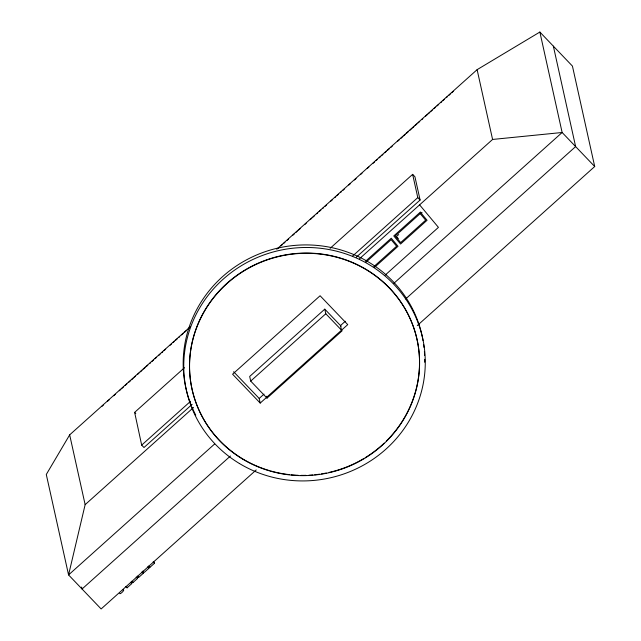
<?xml version="1.0" encoding="UTF-8"?>
<svg xmlns="http://www.w3.org/2000/svg" width="641" height="641" viewBox="0 0 641 641"><rect width="100%" height="100%" fill="white"/><g stroke="black" fill="none" stroke-linecap="round" stroke-linejoin="round"><path stroke-width="0.96" d="M190.337 326.71L69.669 434.87L85.141 504.659L68.563 574.913L101.134 608.95L256.216 469.941M69.669 434.87L46.288 474.476L68.563 574.913L214.695 443.925M276.744 249.261L477.112 69.661L539.866 32.05L572.437 66.087L594.712 166.524L417.259 325.588M101.783 406.466L103.409 405.008M107.56 401.29L109.178 399.832M113.689 395.793L115.316 394.335M119.29 390.778L120.909 389.319M122.175 388.19L123.256 387.22M125.243 385.433L126.87 383.983M128.849 382.204L130.476 380.746M131.557 379.776L133.184 378.318M134.45 377.188L135.531 376.219M137.334 374.6L138.961 373.142M140.403 371.852L142.03 370.394M143.472 369.096L145.09 367.646M146.18 366.676L147.799 365.218M149.601 363.599L150.691 362.63M151.949 361.492L153.576 360.042M155.018 358.744L156.644 357.293M158.447 355.675L160.074 354.217M161.7 352.758L162.782 351.789M164.04 350.659L165.666 349.201M170.001 345.323L171.62 343.864M173.062 342.566L174.152 341.597M175.77 340.147L177.397 338.688M178.663 337.559L179.744 336.581M181.547 334.971L183.174 333.512M184.616 332.214L186.243 330.764M188.045 329.145L189.672 327.687M278.098 248.42L279.18 247.45M280.982 245.832L282.609 244.381M283.875 243.243L284.957 242.274M286.936 240.495L288.562 239.045M292.713 235.319L294.339 233.861M296.142 232.25L297.224 231.273M298.49 230.143L300.116 228.685M304.627 224.646L306.246 223.188M310.22 219.631L311.846 218.172M313.104 217.043L314.186 216.073M316.718 213.806L317.8 212.836M319.242 211.538L320.869 210.088M322.495 208.629L323.577 207.66M324.835 206.53L326.461 205.072M330.796 201.186L332.415 199.736M334.762 197.628L335.844 196.659M336.926 195.689L338.552 194.231M340.355 192.612L341.437 191.643M342.703 190.513L344.329 189.055M348.84 185.009L350.467 183.558M354.433 180.001L356.059 178.543M360.386 174.656L362.013 173.206M367.245 168.511L368.871 167.053M373.022 163.335L374.648 161.877M376.091 160.587L377.172 159.617M379.16 157.838L380.778 156.38M381.868 155.41L382.949 154.441M384.752 152.822L386.379 151.364M387.637 150.234L389.263 148.776M390.706 147.486L392.332 146.028M397.749 141.172L399.367 139.722M400.633 138.584L402.26 137.134M403.518 135.996L405.144 134.546M406.586 133.248L408.213 131.79M409.655 130.5L411.282 129.041M412.363 128.072L413.99 126.614M415.248 125.484L416.874 124.025M418.14 122.896L419.759 121.437M421.746 119.659L422.828 118.689M425.536 116.261L427.162 114.803M428.244 113.834L429.871 112.383M431.129 111.246L432.218 110.276M434.021 108.658L435.64 107.207M437.09 105.909L438.708 104.451M440.696 102.672L441.777 101.703M442.859 100.733L444.485 99.275M446.288 97.656L447.37 96.687M448.636 95.557L450.262 94.099M451.705 92.809L453.331 91.351M192.148 404.335L143.985 447.514L141.677 445.102L134.642 412.379L184.496 367.694M330.131 248.315L412.636 174.36L414.935 176.764L420.095 200.016L356.372 257.129M141.677 445.102L190.593 401.258M352.59 256.055L417.788 197.604L412.636 174.36M85.141 504.659L193.566 407.476M359.481 258.756L492.584 139.45L562.133 132.495L594.712 166.524M365.458 261.328L391.25 238.212L398.021 246.304L374.44 267.441M420.304 212.163L393.774 235.944L400.553 244.037L427.074 220.264L420.304 212.163L422.163 212.828M366.131 262.073L391.13 239.662L396.619 246.216L373.823 266.648M397.26 235.848L398.726 234.534M324.779 309.138L249.678 376.459L250.703 381.083L267.017 398.125L342.118 330.804L325.804 313.761L324.779 309.138L341.092 326.181M250.703 381.083L325.804 313.761M384.993 275.277L438.436 227.371L419.599 204.864M260.214 403.077L232.579 374.2L320.099 295.749L347.743 324.626L260.214 403.077L259.188 398.454L264.02 394.119M345.339 321.237L340.499 325.564L341.525 330.195M393.63 283.53L562.133 132.495L539.866 32.05M230.423 456.015L82.048 589.015L81.615 587.06M405.633 298.962L575.626 146.589L553.359 46.144M125.748 586.451L127.07 587.829L131.742 583.639L131.509 582.613M131.525 581.275L132.839 582.653L137.511 578.462L137.286 577.437M137.302 576.099L138.616 577.477L143.288 573.286L143.063 572.261M148.656 567.245L148.88 568.271L144.209 572.461L142.895 571.083M148.488 566.067L149.802 567.445L154.481 563.255L154.249 562.229M417.788 197.604L420.095 200.016M233.62 371.74L259.188 398.454M134.642 412.379L135.788 413.589M153.159 561.885L154.481 563.255M147.566 566.892L148.88 568.271M141.973 571.908L143.288 573.286M136.196 577.084L137.511 578.462M130.419 582.26L131.742 583.639M396.523 236.513L398.349 238.692M477.112 69.661L492.584 139.45M266.608 396.274L267.017 398.125M149.577 566.42L149.802 567.445M138.392 576.443L138.616 577.477M132.615 581.619L132.839 582.653M126.838 586.795L127.07 587.829M123.032 590.032A2.692 0.625 -43.7 0 1 122.407 592.012A2.692 0.625 -43.7 0 1 119.779 593.326M269.645 470.67A115.212 110.973 -12.5 0 1 201.715 315.925A115.212 110.973 -12.5 0 1 371.556 272.866A115.212 110.973 -12.5 0 1 386.315 441.088M384.175 443.163A115.212 110.973 -12.5 0 1 365.186 457.714M363.463 458.748A115.212 110.973 -12.5 0 1 329.113 472.417M326.285 473.018A115.212 110.973 -12.5 0 1 321.51 473.883M319.579 474.18A115.212 110.973 -12.5 0 1 314.723 474.773M312.776 474.949A115.212 110.973 -12.5 0 1 308.882 475.221M305.965 475.334A115.212 110.973 -12.5 0 1 301.118 475.366M298.209 475.293A115.212 110.973 -12.5 0 1 291.23 474.829M289.227 474.612A115.212 110.973 -12.5 0 1 270.59 470.943M423.661 344.513A120.965 116.51 -12.5 0 1 424.022 347.454M424.39 351.396A120.965 116.51 -12.5 0 1 424.614 355.354M424.703 359.297A120.965 116.51 -12.5 0 1 424.679 362.245M195.769 415.184A120.965 116.51 -12.5 0 1 192.004 407.155M190.882 404.407A120.965 116.51 -12.5 0 1 272.633 249.397A120.965 116.51 -12.5 0 1 423.06 340.619M420.184 213.621L395.185 236.032L400.665 242.586L425.672 220.175L420.184 213.621M242.514 459.012A115.212 110.973 -12.5 0 0 419.462 367.838A115.212 110.973 -12.5 0 0 251.721 266.544A115.212 110.973 -12.5 0 0 242.514 459.012M239.365 463.475A120.965 116.51 -12.5 0 0 425.143 367.75A120.965 116.51 -12.5 0 0 249.02 261.4A120.965 116.51 -12.5 0 0 239.365 463.475"/></g></svg>
